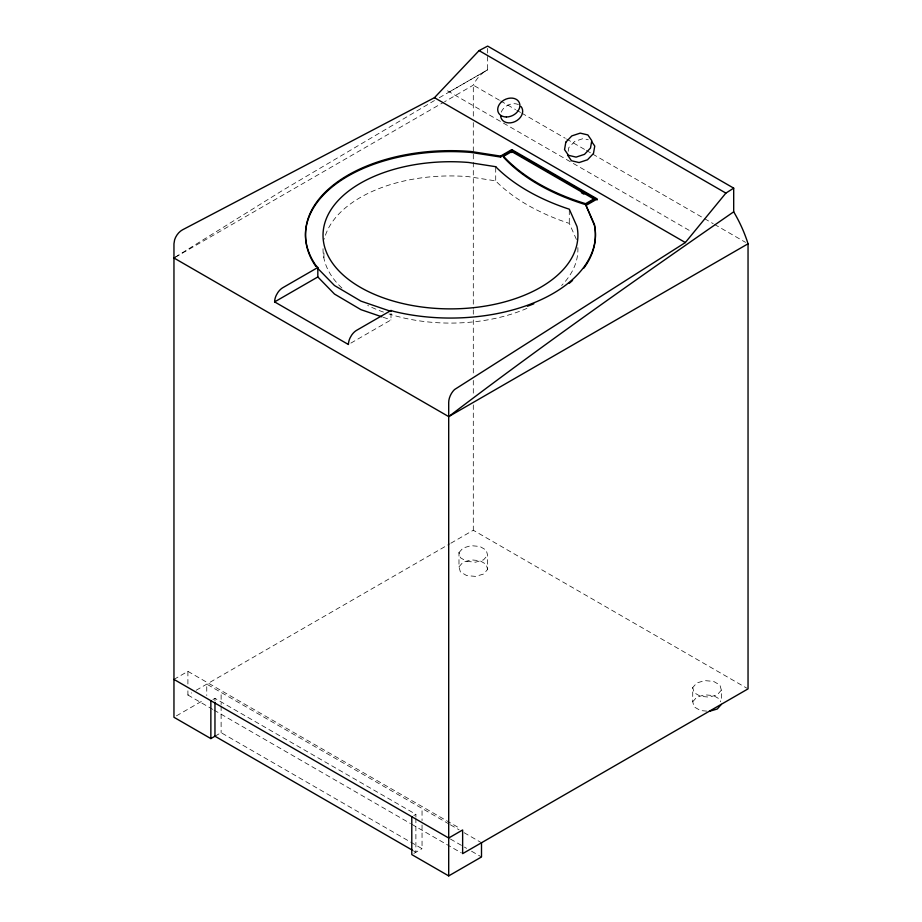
<?xml version="1.0" encoding="UTF-8"?>
<svg xmlns="http://www.w3.org/2000/svg" width="922" height="922" viewBox="0 0 922 922"><rect width="100%" height="100%" fill="white"/><g stroke="black" fill="none" stroke-linecap="round" stroke-linejoin="round"><path stroke-width="0.69" stroke-dasharray="4.61 3.46" d="M568.171 151.346L568.805 147.635L574.798 141.343L583.211 138.565L588.294 139.775M458.983 552.612L463.051 548.002L471.038 545.663L479.878 546.469L486.217 550.123L487.623 555.24L487.623 569.439L483.554 574.049L475.568 576.4L466.716 575.593L460.389 571.928L458.983 566.823L458.983 552.612L460.389 557.729L466.716 561.383L475.568 562.19L483.554 559.85L487.623 555.24M458.983 566.823L463.051 562.213L471.038 559.861L479.878 560.668L486.217 564.333L487.623 569.439M706.771 711.116L700.455 710.539L694.116 706.874L692.722 701.769L692.722 687.558L696.778 682.948L704.765 680.609L713.616 681.416L719.955 685.069L721.35 690.175L721.35 701.55M692.722 701.769L696.778 697.159L704.765 694.808L713.616 695.614L719.955 699.279L720.658 701.826M721.35 690.175L717.281 694.785L709.306 697.136L700.455 696.329L694.116 692.676L692.722 687.558M175.157 257.226L283.089 190.105L434.435 100.544M439.287 97.732L487.657 69.772L487.657 46.1M449.36 91.889L487.657 69.772A90.875 52.473 60 0 0 473.297 85.158L444.611 101.731M175.203 257.273L443.367 102.446M350.867 343.111L390.997 319.946L390.997 312.835M173.958 679.399L187.904 671.354L460.159 828.532M187.904 690.843L187.904 695.027L191.638 692.871M196.155 690.267L449.625 543.922M450.87 543.208L473.297 530.254L746.797 688.158M176.39 715.875L204.338 699.74M212.913 699.521L214.964 698.346L415.891 814.345L415.891 817.157M214.964 736.217L221.119 732.667L422.046 848.678L422.046 822.021M413.84 815.532L415.891 814.345M413.84 853.415L422.046 848.678M576.423 239.466L569.289 223.378L566.143 222.363A197.654 114.109 0 0 1 542.067 212.613L534.633 208.914A197.654 114.109 0 0 1 497.488 182.717L495.713 180.896L468.572 176.678A127.443 73.576 0 0 0 324.302 239.098M383.16 317.26L390.997 319.946M499.413 100.233L473.297 85.158L473.297 116.852M500.646 100.959L515.571 109.568M516.816 110.283L520.538 112.438M521.783 113.152L565.301 138.277M566.534 138.992L585.182 149.756M586.427 150.482L591.405 153.352M592.65 154.066L703.29 217.949M704.535 218.664L713.236 223.689M714.481 224.403L745.552 242.348M447.516 90.829L691.004 231.399M449.175 824.095L206.759 684.136L206.759 695.499M450.42 824.81L459.121 829.835M464.1 832.704L481.503 842.754M450.42 839.02L466.59 848.344M471.557 851.213L481.503 856.964M187.904 695.027L212.763 709.375M214.008 710.101L410.428 823.496M411.673 824.222L461.392 852.931M413.413 850.799L415.891 852.228L415.891 818.552M569.289 210.124L569.289 223.378M495.713 167.643L495.713 180.896M473.297 122.614L473.297 152.868M473.297 154.308L473.297 308.432M473.297 309.873L473.297 314.195M473.297 319.946L473.297 374.689M473.297 380.452L473.297 394.858M473.297 404.931L473.297 530.254M422.046 810.795L422.046 820.615M323.945 253.008L323.945 258.31M221.119 694.785L221.119 704.615M221.119 706.01L221.119 732.667M214.964 698.346L214.964 701.146M187.904 671.354L187.904 685.277M501.245 112.15A11.606 8.943 -28.8 0 1 519.051 104.912M577.864 247.545A127.443 73.576 0 0 1 561.602 285.52M526.935 308.374A127.443 73.576 0 0 1 388.992 313.964M383.483 312.109A127.443 73.576 0 0 1 367.717 305.47M341.901 288.044A127.443 73.576 0 0 1 323.034 248.698"/><path stroke-width="1.38" d="M481.503 842.754L481.503 856.964L448.703 875.9L448.703 402.407A11.594 6.373 -62.3 0 1 454.488 389.58L685.346 242.544L725.891 193.101L733.693 188.146L487.657 46.1L479.071 50.606L434.446 97.686L182.544 229.809A11.594 7.007 -57.6 0 0 174.615 239.812L173.958 243.788L173.958 717.281L210.861 738.591L214.964 736.217L412.169 850.072M721.35 704.385L717.281 708.995L709.306 711.346M173.958 257.987L448.703 416.606C541.71 345.623 637.563 278.49 733.693 211.818L733.693 188.146M381.858 316.811L360.94 309.665L334.479 294.049L317.825 276.957L317.825 267.495L315.923 265.536A144.973 83.706 0 0 1 470.969 151.496L500.554 156.095L511.779 149.606L597.249 198.956L586.012 205.433L594.402 225.291A144.973 83.706 0 0 1 583.787 268.187M315.923 266.481A144.973 83.706 0 0 1 470.969 152.441L500.554 157.04L511.779 150.563L597.249 199.901M503.585 156.337L511.779 151.6L593.791 198.956L593.791 199.901L585.597 204.638A197.654 114.109 0 0 1 503.585 157.282L503.585 156.337A197.654 114.109 0 0 0 585.597 203.681L593.791 198.956M317.825 267.495L282.824 287.699A11.594 6.696 -60 0 0 277.833 292.539L276.323 295.155A11.594 6.696 -60 0 0 274.629 301.897L348.435 344.517A11.594 6.696 -60 0 1 350.13 337.775L351.639 335.147A11.594 6.696 -60 0 1 356.641 330.307L390.997 310.472L393.51 311.325A144.973 83.706 0 0 0 594.402 224.346L586.012 205.433M274.629 301.897L317.825 276.957M448.703 416.606L748.042 243.788A90.875 52.473 60 0 0 733.693 211.818M479.071 50.606L725.891 193.101M434.446 97.686L685.346 242.544M581.367 192.721L583.857 194.162M173.958 679.399L448.703 838.017L462.637 829.973L462.637 853.645L748.042 688.872L748.042 243.788M448.703 875.9L411.788 854.59L411.788 816.708M317.825 268.44L334.479 285.52L360.94 301.137L390.997 311.417L390.997 310.472M591.624 141.515L594.759 146.068L593.48 153.49L587.498 159.783L579.074 162.56L571.456 160.751L567.537 155.046M585.597 203.681L585.597 204.638M511.779 149.606L511.779 150.563M511.779 151.6L511.779 152.545M500.554 156.095L500.554 157.04M214.964 702.552L214.964 736.217M210.861 700.708L210.861 738.591M520.918 106.433A11.606 8.943 -28.8 0 1 515.064 121.577A11.606 8.943 -28.8 0 1 500.634 115.872M572.574 280.415A144.973 83.706 0 0 1 569.231 283.296M533.792 303.799A144.973 83.706 0 0 1 527.465 306.219M565.82 142.195L564.541 149.618L568.471 155.311L576.089 157.12L584.502 154.343L590.495 148.05L591.774 140.64L587.856 134.935L580.226 133.125L571.813 135.903L565.82 142.195M495.713 166.698L468.572 162.468A127.443 73.576 0 0 0 323.219 231.261A127.443 73.576 0 0 0 454.604 308.847A127.443 73.576 0 0 0 576.988 226.501L569.289 209.179L566.143 208.153A197.654 114.109 0 0 1 497.488 168.519L495.713 166.698M506.397 116.99A11.594 8.851 -26.5 0 0 519.374 102.815A11.594 8.851 -26.5 0 0 500.588 102.803A11.594 8.851 -26.5 0 0 506.397 116.99"/></g></svg>
